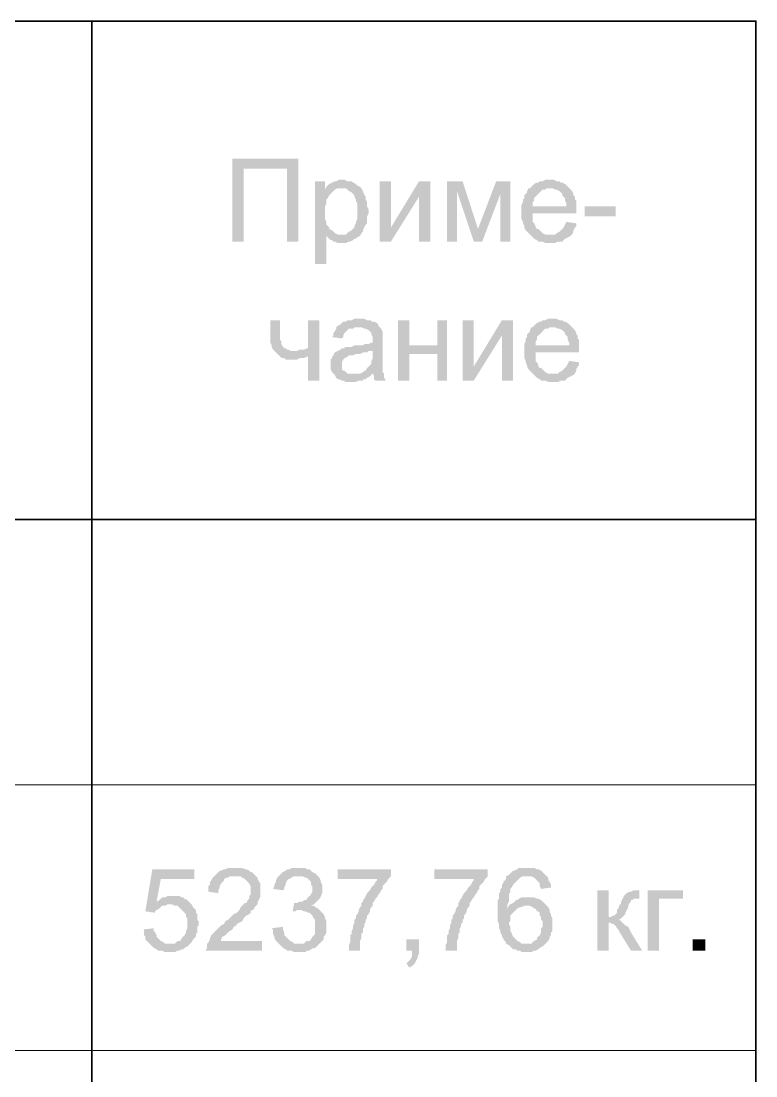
# Model space of a CAD drawing. Header units: millimetres. Extents: x -383313 to -161684, y -117025 to 99224.
# Drawn here: x -355679 to -353463, y -28959 to -25779 of the extents above; entities that cross this region are included whole.
import ezdxf

# ---------------------------------------------------------------- set-up
doc = ezdxf.new("R2010")
doc.units = ezdxf.units.MM
doc.header["$MEASUREMENT"] = 0
doc.layers.add('PDF_Geometry', color=7, linetype='Continuous')
doc.layers.add('PDF_Solid Fills', color=7, linetype='Continuous')

# ---------------------------------------------------------------- blocks, each defined once
blk = doc.blocks.new('A$Cf5759c35')
at = {"layer": 'PDF_Solid Fills'}
for points in [[(3619.3, -7929), (3420.4, -7929), (3420.4, -8178.8), (3454.2, -8178.8), (3454.2, -7958.7), (3585.5, -7958.7)], [(3699.8, -7996.8), (3670.1, -7996.8), (3670.1, -8246.5), (3704, -8246.5), (3704, -8161.9), (3746.3, -8157.6), (3742.1, -8157.6), (3737.9, -8157.6), (3729.4, -8153.4), (3725.2, -8149.2), (3720.9, -8144.9), (3712.5, -8140.7), (3712.5, -8136.5), (3708.2, -8132.2), (3704, -8128), (3704, -8119.5), (3699.8, -8111.1), (3699.8, -8106.8), (3699.8, -8098.4), (3699.8, -8089.9), (3699.8, -8085.7), (3699.8, -8077.2), (3699.8, -8073), (3704, -8064.5), (3704, -8056), (3704, -8051.8), (3708.2, -8047.6), (3712.5, -8039.1), (3716.7, -8034.9), (3720.9, -8030.6), (3725.2, -8026.4), (3729.4, -8022.2), (3699.8, -8022.2)], [(3750.6, -7992.5), (3750.6, -7992.5), (3742.1, -7992.5), (3733.6, -7996.8), (3729.4, -7996.8), (3720.9, -8001), (3720.9, -8001), (3712.5, -8005.2), (3708.2, -8009.5), (3704, -8013.7), (3750.6, -8017.9), (3754.8, -8017.9), (3763.3, -8017.9), (3767.5, -8022.2), (3771.7, -8026.4), (3780.2, -8030.6), (3784.4, -8034.9), (3788.7, -8039.1), (3788.7, -8043.3), (3792.9, -8051.8), (3792.9, -8056), (3797.1, -8064.5), (3797.1, -8068.7), (3797.1, -8077.2), (3797.1, -8085.7), (3797.1, -8089.9), (3797.1, -8098.4), (3797.1, -8106.8), (3797.1, -8111.1), (3792.9, -8119.5), (3792.9, -8123.8), (3788.7, -8132.2), (3788.7, -8136.5), (3784.4, -8140.7), (3780.2, -8144.9), (3771.7, -8149.2), (3767.5, -8153.4), (3763.3, -8157.6), (3754.8, -8157.6), (3746.3, -8157.6), (3704, -8161.9), (3704, -8161.9), (3712.5, -8170.3), (3716.7, -8174.6), (3720.9, -8174.6), (3725.2, -8178.8), (3729.4, -8178.8), (3737.9, -8183), (3742.1, -8183), (3750.6, -8183), (3750.6, -8183), (3759, -8183), (3763.3, -8183), (3771.7, -8178.8), (3776, -8178.8), (3784.4, -8174.6), (3788.7, -8170.3), (3792.9, -8170.3), (3797.1, -8166.1), (3805.6, -8161.9), (3809.8, -8153.4), (3814.1, -8149.2), (3814.1, -8144.9), (3818.3, -8136.5), (3818.3, -8136.5), (3822.5, -8128), (3826.8, -8123.8), (3826.8, -8115.3), (3826.8, -8106.8), (3826.8, -8102.6), (3831, -8094.1), (3831, -8085.7), (3831, -8085.7), (3831, -8081.4), (3826.8, -8073), (3826.8, -8064.5), (3826.8, -8060.3), (3822.5, -8051.8), (3822.5, -8043.3), (3818.3, -8039.1), (3818.3, -8034.9), (3814.1, -8030.6), (3814.1, -8026.4), (3809.8, -8017.9), (3805.6, -8013.7), (3797.1, -8009.5), (3792.9, -8005.2), (3792.9, -8005.2), (3784.4, -8001), (3780.2, -7996.8), (3771.7, -7996.8), (3767.5, -7996.8), (3759, -7992.5)], [(4017.3, -7996.8), (3983.4, -7996.8), (3898.7, -8136.5), (3864.9, -8178.8), (3898.7, -8178.8), (3983.4, -8043.3)], [(4114.6, -7996.8), (4068.1, -7996.8), (4068.1, -8178.8), (4097.7, -8178.8), (4097.7, -8026.4)], [(4258.6, -7996.8), (4216.2, -7996.8), (4161.2, -8140.7), (4148.5, -8178.8), (4173.9, -8178.8), (4228.9, -8034.9)], [(4377.1, -7992.5), (4377.1, -7992.5), (4364.4, -7992.5), (4355.9, -7996.8), (4347.5, -7996.8), (4343.2, -8001), (4339, -8001), (4330.5, -8005.2), (4326.3, -8009.5), (4322.1, -8013.7), (4317.8, -8017.9), (4377.1, -8017.9), (4381.3, -8017.9), (4385.6, -8017.9), (4394, -8022.2), (4398.3, -8022.2), (4406.7, -8026.4), (4411, -8030.6), (4415.2, -8034.9), (4415.2, -8039.1), (4419.4, -8043.3), (4423.7, -8047.6), (4423.7, -8056), (4427.9, -8064.5), (4427.9, -8073), (4326.3, -8073), (4457.5, -8073), (4457.5, -8064.5), (4457.5, -8056), (4453.3, -8051.8), (4453.3, -8043.3), (4449.1, -8039.1), (4449.1, -8034.9), (4444.8, -8026.4), (4440.6, -8022.2), (4436.4, -8017.9), (4432.1, -8013.7), (4427.9, -8009.5), (4423.7, -8005.2), (4415.2, -8001), (4411, -8001), (4406.7, -7996.8), (4398.3, -7996.8), (4389.8, -7992.5), (4385.6, -7992.5)], [(3704, -8013.7), (3699.8, -8022.2), (3729.4, -8022.2), (3737.9, -8017.9), (3742.1, -8017.9), (3750.6, -8017.9)], [(4317.8, -8017.9), (4313.6, -8017.9), (4309.4, -8026.4), (4309.4, -8030.6), (4305.1, -8034.9), (4300.9, -8039.1), (4300.9, -8047.6), (4296.7, -8051.8), (4296.7, -8060.3), (4292.4, -8068.7), (4292.4, -8073), (4292.4, -8081.4), (4292.4, -8089.9), (4292.4, -8098.4), (4292.4, -8102.6), (4292.4, -8111.1), (4296.7, -8119.5), (4296.7, -8123.8), (4300.9, -8132.2), (4300.9, -8136.5), (4305.1, -8144.9), (4309.4, -8149.2), (4313.6, -8153.4), (4317.8, -8157.6), (4377.1, -8157.6), (4377.1, -8157.6), (4368.6, -8157.6), (4364.4, -8157.6), (4355.9, -8153.4), (4351.7, -8149.2), (4347.5, -8144.9), (4343.2, -8140.7), (4339, -8140.7), (4334.8, -8136.5), (4334.8, -8132.2), (4330.5, -8123.8), (4326.3, -8119.5), (4326.3, -8111.1), (4326.3, -8102.6), (4326.3, -8094.1), (4457.5, -8094.1), (4457.5, -8094.1), (4457.5, -8089.9), (4457.5, -8081.4), (4457.5, -8073), (4326.3, -8073), (4326.3, -8068.7), (4326.3, -8060.3), (4330.5, -8056), (4330.5, -8047.6), (4334.8, -8043.3), (4339, -8039.1), (4343.2, -8034.9), (4347.5, -8030.6), (4351.7, -8026.4), (4355.9, -8022.2), (4364.4, -8022.2), (4368.6, -8017.9), (4377.1, -8017.9)], [(4427.9, -8119.5), (4427.9, -8119.5), (4423.7, -8128), (4419.4, -8136.5), (4415.2, -8140.7), (4411, -8144.9), (4406.7, -8149.2), (4406.7, -8149.2), (4398.3, -8153.4), (4394, -8157.6), (4385.6, -8157.6), (4377.1, -8157.6), (4317.8, -8157.6), (4317.8, -8157.6), (4322.1, -8161.9), (4326.3, -8166.1), (4330.5, -8170.3), (4339, -8174.6), (4343.2, -8178.8), (4351.7, -8178.8), (4355.9, -8178.8), (4364.4, -8183), (4372.9, -8183), (4377.1, -8183), (4377.1, -8183), (4385.6, -8183), (4394, -8183), (4402.5, -8178.8), (4406.7, -8178.8), (4415.2, -8178.8), (4419.4, -8174.6), (4423.7, -8170.3), (4432.1, -8166.1), (4432.1, -8166.1), (4440.6, -8161.9), (4444.8, -8157.6), (4449.1, -8149.2), (4449.1, -8144.9), (4453.3, -8136.5), (4457.5, -8132.2), (4457.5, -8123.8)], [(3564.3, -8415.9), (3534.7, -8415.9), (3534.7, -8483.6), (3538.9, -8492.1), (3538.9, -8496.3), (3543.1, -8504.8), (3547.4, -8509), (3606.6, -8509), (3598.2, -8509), (3589.7, -8504.8), (3585.5, -8504.8), (3581.2, -8500.5), (3577, -8500.5), (3572.8, -8496.3), (3568.5, -8487.8), (3568.5, -8483.6), (3568.5, -8479.4), (3564.3, -8475.1), (3564.3, -8466.7), (3564.3, -8458.2), (3564.3, -8449.7)], [(3682.8, -8415.9), (3649, -8415.9), (3649, -8500.5), (3644.7, -8500.5), (3636.3, -8504.8), (3627.8, -8504.8), (3623.6, -8504.8), (3615.1, -8509), (3610.9, -8509), (3606.6, -8509), (3547.4, -8509), (3551.6, -8513.2), (3555.8, -8517.5), (3560.1, -8521.7), (3649, -8525.9), (3649, -8597.9), (3682.8, -8597.9)], [(3805.6, -8411.6), (3805.6, -8411.6), (3788.7, -8411.6), (3780.2, -8415.9), (3776, -8415.9), (3767.5, -8415.9), (3763.3, -8420.1), (3754.8, -8420.1), (3750.6, -8424.3), (3746.3, -8428.6), (3737.9, -8432.8), (3733.6, -8437), (3797.1, -8437), (3801.4, -8437), (3809.8, -8437), (3818.3, -8441.3), (3822.5, -8441.3), (3831, -8445.5), (3835.2, -8449.7), (3835.2, -8449.7), (3839.5, -8454), (3839.5, -8458.2), (3843.7, -8466.7), (3843.7, -8475.1), (3843.7, -8475.1), (3843.7, -8483.6), (3839.5, -8483.6), (3831, -8487.8), (3826.8, -8487.8), (3818.3, -8487.8), (3814.1, -8492.1), (3805.6, -8492.1), (3797.1, -8492.1), (3788.7, -8492.1), (3780.2, -8496.3), (3771.7, -8496.3), (3767.5, -8496.3), (3759, -8496.3), (3759, -8500.5), (3750.6, -8500.5), (3746.3, -8504.8), (3843.7, -8509), (3843.7, -8517.5), (3843.7, -8521.7), (3843.7, -8530.2), (3839.5, -8538.6), (3839.5, -8542.9), (3839.5, -8547.1), (3835.2, -8551.3), (3831, -8555.6), (3826.8, -8559.8), (3822.5, -8568.3), (3818.3, -8568.3), (3814.1, -8572.5), (3805.6, -8576.7), (3843.7, -8576.7), (3843.7, -8576.7), (3847.9, -8585.2), (3847.9, -8593.7), (3852.2, -8597.9), (3881.8, -8597.9), (3881.8, -8593.7), (3877.6, -8589.4), (3877.6, -8581), (3877.6, -8576.7), (3873.3, -8572.5), (3873.3, -8568.3), (3873.3, -8564), (3873.3, -8559.8), (3873.3, -8551.3), (3873.3, -8542.9), (3873.3, -8534.4), (3873.3, -8521.7), (3873.3, -8479.4), (3873.3, -8479.4), (3873.3, -8470.9), (3873.3, -8462.4), (3873.3, -8458.2), (3873.3, -8454), (3873.3, -8449.7), (3869.1, -8441.3), (3864.9, -8437), (3860.6, -8432.8), (3860.6, -8428.6), (3856.4, -8424.3), (3847.9, -8420.1), (3839.5, -8420.1), (3839.5, -8415.9), (3831, -8415.9), (3826.8, -8415.9), (3818.3, -8411.6), (3809.8, -8411.6)], [(3953.8, -8415.9), (3919.9, -8415.9), (3919.9, -8597.9), (3953.8, -8597.9), (3953.8, -8517.5), (4038.4, -8517.5), (3953.8, -8492.1)], [(4068.1, -8415.9), (4038.4, -8415.9), (4038.4, -8492.1), (3953.8, -8492.1), (4038.4, -8517.5), (4038.4, -8597.9), (4068.1, -8597.9)], [(4267, -8415.9), (4233.2, -8415.9), (4148.5, -8555.6), (4114.6, -8597.9), (4148.5, -8597.9), (4233.2, -8462.4)], [(4385.6, -8411.6), (4385.6, -8411.6), (4372.9, -8411.6), (4364.4, -8415.9), (4355.9, -8415.9), (4351.7, -8420.1), (4347.5, -8420.1), (4339, -8424.3), (4334.8, -8428.6), (4330.5, -8432.8), (4326.3, -8437), (4385.6, -8437), (4389.8, -8437), (4394, -8437), (4402.5, -8441.3), (4406.7, -8441.3), (4415.2, -8445.5), (4419.4, -8449.7), (4423.7, -8454), (4423.7, -8458.2), (4427.9, -8462.4), (4432.1, -8466.7), (4432.1, -8475.1), (4436.4, -8483.6), (4436.4, -8492.1), (4334.8, -8492.1), (4466, -8492.1), (4466, -8483.6), (4466, -8475.1), (4461.8, -8470.9), (4461.8, -8462.4), (4457.5, -8458.2), (4457.5, -8454), (4453.3, -8445.5), (4449.1, -8441.3), (4444.8, -8437), (4440.6, -8432.8), (4436.4, -8428.6), (4432.1, -8424.3), (4423.7, -8420.1), (4419.4, -8420.1), (4415.2, -8415.9), (4406.7, -8415.9), (4398.3, -8411.6), (4394, -8411.6)], [(3733.6, -8437), (3733.6, -8441.3), (3729.4, -8449.7), (3725.2, -8454), (3725.2, -8462.4), (3720.9, -8466.7), (3750.6, -8470.9), (3754.8, -8466.7), (3754.8, -8462.4), (3759, -8454), (3763.3, -8449.7), (3767.5, -8445.5), (3771.7, -8441.3), (3776, -8441.3), (3784.4, -8441.3), (3788.7, -8437), (3797.1, -8437)], [(4326.3, -8437), (4322.1, -8437), (4317.8, -8445.5), (4317.8, -8449.7), (4313.6, -8454), (4309.4, -8458.2), (4309.4, -8466.7), (4305.1, -8470.9), (4305.1, -8479.4), (4300.9, -8487.8), (4300.9, -8492.1), (4300.9, -8500.5), (4300.9, -8509), (4300.9, -8517.5), (4300.9, -8521.7), (4300.9, -8530.2), (4305.1, -8538.6), (4305.1, -8542.9), (4309.4, -8551.3), (4309.4, -8555.6), (4313.6, -8564), (4317.8, -8568.3), (4322.1, -8572.5), (4326.3, -8576.7), (4385.6, -8576.7), (4385.6, -8576.7), (4377.1, -8576.7), (4372.9, -8576.7), (4364.4, -8572.5), (4360.2, -8568.3), (4355.9, -8564), (4351.7, -8559.8), (4347.5, -8559.8), (4343.2, -8555.6), (4343.2, -8551.3), (4339, -8542.9), (4334.8, -8538.6), (4334.8, -8530.2), (4334.8, -8521.7), (4334.8, -8513.2), (4466, -8513.2), (4466, -8513.2), (4466, -8509), (4466, -8500.5), (4466, -8492.1), (4334.8, -8492.1), (4334.8, -8487.8), (4334.8, -8479.4), (4339, -8475.1), (4339, -8466.7), (4343.2, -8462.4), (4347.5, -8458.2), (4351.7, -8454), (4355.9, -8449.7), (4360.2, -8445.5), (4364.4, -8441.3), (4372.9, -8441.3), (4377.1, -8437), (4385.6, -8437)], [(3560.1, -8521.7), (3564.3, -8525.9), (3568.5, -8530.2), (3577, -8530.2), (3581.2, -8534.4), (3589.7, -8534.4), (3598.2, -8534.4), (3602.4, -8534.4), (3606.6, -8534.4), (3615.1, -8534.4), (3623.6, -8530.2), (3627.8, -8530.2), (3636.3, -8530.2), (3644.7, -8525.9), (3649, -8525.9)], [(3746.3, -8504.8), (3737.9, -8509), (3737.9, -8509), (3729.4, -8513.2), (3725.2, -8521.7), (3720.9, -8525.9), (3720.9, -8530.2), (3716.7, -8534.4), (3716.7, -8542.9), (3716.7, -8551.3), (3716.7, -8551.3), (3716.7, -8559.8), (3716.7, -8564), (3720.9, -8572.5), (3725.2, -8576.7), (3729.4, -8581), (3733.6, -8589.4), (3733.6, -8589.4), (3737.9, -8593.7), (3742.1, -8593.7), (3750.6, -8597.9), (3754.8, -8597.9), (3763.3, -8602.1), (3771.7, -8602.1), (3780.2, -8602.1), (3784.4, -8602.1), (3792.9, -8602.1), (3801.4, -8597.9), (3805.6, -8597.9), (3814.1, -8597.9), (3814.1, -8593.7), (3822.5, -8593.7), (3826.8, -8589.4), (3835.2, -8585.2), (3839.5, -8581), (3784.4, -8576.7), (3784.4, -8576.7), (3776, -8576.7), (3767.5, -8576.7), (3763.3, -8572.5), (3759, -8568.3), (3754.8, -8568.3), (3750.6, -8564), (3750.6, -8555.6), (3750.6, -8551.3), (3750.6, -8547.1), (3750.6, -8542.9), (3754.8, -8534.4), (3754.8, -8534.4), (3759, -8530.2), (3767.5, -8525.9), (3771.7, -8521.7), (3776, -8521.7), (3784.4, -8521.7), (3792.9, -8517.5), (3797.1, -8517.5), (3805.6, -8517.5), (3814.1, -8513.2), (3818.3, -8513.2), (3826.8, -8513.2), (3831, -8509), (3839.5, -8509), (3843.7, -8509)], [(4436.4, -8538.6), (4436.4, -8538.6), (4432.1, -8547.1), (4427.9, -8555.6), (4423.7, -8559.8), (4419.4, -8564), (4415.2, -8568.3), (4415.2, -8568.3), (4406.7, -8572.5), (4402.5, -8576.7), (4394, -8576.7), (4385.6, -8576.7), (4326.3, -8576.7), (4326.3, -8576.7), (4330.5, -8581), (4334.8, -8585.2), (4339, -8589.4), (4347.5, -8593.7), (4351.7, -8597.9), (4360.2, -8597.9), (4364.4, -8597.9), (4372.9, -8602.1), (4381.3, -8602.1), (4385.6, -8602.1), (4385.6, -8602.1), (4394, -8602.1), (4402.5, -8602.1), (4411, -8597.9), (4415.2, -8597.9), (4423.7, -8597.9), (4427.9, -8593.7), (4432.1, -8589.4), (4440.6, -8585.2), (4440.6, -8585.2), (4449.1, -8581), (4453.3, -8576.7), (4457.5, -8568.3), (4457.5, -8564), (4461.8, -8555.6), (4466, -8551.3), (4466, -8542.9)], [(3306.1, -10071.1), (3179.1, -10071.1), (3157.9, -10198.1), (3187.5, -10202.3), (3187.5, -10198.1), (3191.8, -10193.9), (3200.2, -10189.6), (3204.5, -10185.4), (3204.5, -10185.4), (3208.7, -10181.2), (3217.2, -10181.2), (3225.6, -10176.9), (3229.9, -10176.9), (3293.4, -10172.7), (3293.4, -10172.7), (3289.1, -10168.5), (3191.8, -10168.5), (3204.5, -10100.7), (3306.1, -10100.7)], [(3428.8, -10066.9), (3407.7, -10066.9), (3399.2, -10071.1), (3395, -10071.1), (3386.5, -10075.3), (3382.3, -10075.3), (3378, -10079.6), (3373.8, -10083.8), (3369.6, -10088), (3365.3, -10092.3), (3361.1, -10096.5), (3356.9, -10105), (3352.6, -10109.2), (3352.6, -10117.7), (3348.4, -10121.9), (3348.4, -10130.4), (3348.4, -10138.8), (3378, -10143.1), (3378, -10134.6), (3382.3, -10126.1), (3382.3, -10121.9), (3386.5, -10113.4), (3390.7, -10109.2), (3395, -10105), (3395, -10100.7), (3403.4, -10096.5), (3407.7, -10096.5), (3411.9, -10092.3), (3420.4, -10092.3), (3428.8, -10092.3), (3492.3, -10092.3), (3483.9, -10083.8), (3483.9, -10083.8), (3479.6, -10079.6), (3475.4, -10079.6), (3471.2, -10075.3), (3462.7, -10071.1), (3458.5, -10071.1), (3450, -10066.9), (3445.8, -10066.9), (3437.3, -10066.9)], [(3619.3, -10066.9), (3598.2, -10066.9), (3593.9, -10071.1), (3585.5, -10071.1), (3581.2, -10075.3), (3572.8, -10079.6), (3568.5, -10083.8), (3568.5, -10083.8), (3564.3, -10088), (3619.3, -10092.3), (3623.6, -10092.3), (3632, -10092.3), (3640.5, -10096.5), (3644.7, -10096.5), (3649, -10100.7), (3653.2, -10105), (3657.4, -10109.2), (3657.4, -10117.7), (3661.7, -10121.9), (3661.7, -10130.4), (3661.7, -10134.6), (3661.7, -10138.8), (3657.4, -10147.3), (3653.2, -10151.5), (3649, -10155.8), (3644.7, -10160), (3644.7, -10164.2), (3636.3, -10164.2), (3632, -10168.5), (3623.6, -10168.5), (3615.1, -10172.7), (3610.9, -10172.7), (3670.1, -10172.7), (3674.4, -10168.5), (3678.6, -10164.2), (3682.8, -10160), (3687.1, -10155.8), (3687.1, -10151.5), (3691.3, -10143.1), (3691.3, -10138.8), (3691.3, -10130.4), (3691.3, -10126.1), (3691.3, -10117.7), (3687.1, -10109.2), (3687.1, -10105), (3682.8, -10096.5), (3682.8, -10096.5), (3678.6, -10092.3), (3674.4, -10088), (3670.1, -10083.8), (3661.7, -10079.6), (3657.4, -10075.3), (3653.2, -10071.1), (3644.7, -10071.1), (3640.5, -10066.9), (3632, -10066.9), (3627.8, -10066.9)], [(3898.7, -10071.1), (3737.9, -10071.1), (3737.9, -10100.7), (3860.6, -10100.7), (3856.4, -10100.7), (3856.4, -10105), (3852.2, -10109.2), (3847.9, -10117.7), (3843.7, -10121.9), (3839.5, -10126.1), (3835.2, -10134.6), (3831, -10138.8), (3826.8, -10143.1), (3822.5, -10151.5), (3818.3, -10160), (3814.1, -10164.2), (3814.1, -10168.5), (3809.8, -10172.7), (3809.8, -10181.2), (3805.6, -10185.4), (3801.4, -10193.9), (3801.4, -10198.1), (3797.1, -10206.6), (3792.9, -10210.8), (3792.9, -10219.3), (3788.7, -10223.5), (3788.7, -10232), (3784.4, -10240.4), (3784.4, -10244.7), (3784.4, -10248.9), (3780.2, -10257.4), (3780.2, -10265.8), (3776, -10270.1), (3776, -10278.5), (3776, -10287), (3776, -10291.2), (3771.7, -10299.7), (3771.7, -10303.9), (3771.7, -10312.4), (3771.7, -10316.6), (3805.6, -10316.6), (3805.6, -10316.6), (3805.6, -10308.2), (3805.6, -10299.7), (3805.6, -10295.5), (3805.6, -10287), (3809.8, -10278.5), (3809.8, -10274.3), (3809.8, -10265.8), (3814.1, -10261.6), (3814.1, -10253.1), (3814.1, -10248.9), (3818.3, -10244.7), (3818.3, -10236.2), (3822.5, -10232), (3822.5, -10223.5), (3826.8, -10219.3), (3826.8, -10210.8), (3831, -10206.6), (3835.2, -10198.1), (3835.2, -10193.9), (3839.5, -10185.4), (3843.7, -10181.2), (3843.7, -10172.7), (3847.9, -10168.5), (3852.2, -10160), (3856.4, -10155.8), (3860.6, -10147.3), (3864.9, -10143.1), (3869.1, -10134.6), (3873.3, -10130.4), (3873.3, -10121.9), (3877.6, -10117.7), (3881.8, -10113.4), (3886, -10109.2), (3890.3, -10100.7), (3894.5, -10096.5), (3898.7, -10092.3)], [(4190.8, -10071.1), (4030, -10071.1), (4030, -10100.7), (4152.7, -10100.7), (4148.5, -10100.7), (4148.5, -10105), (4144.3, -10109.2), (4140, -10117.7), (4135.8, -10121.9), (4131.6, -10126.1), (4127.3, -10134.6), (4123.1, -10138.8), (4118.9, -10143.1), (4114.6, -10151.5), (4110.4, -10160), (4106.2, -10164.2), (4106.2, -10168.5), (4101.9, -10172.7), (4101.9, -10181.2), (4097.7, -10185.4), (4093.5, -10193.9), (4093.5, -10198.1), (4089.2, -10206.6), (4085, -10210.8), (4085, -10219.3), (4080.8, -10223.5), (4080.8, -10232), (4076.5, -10240.4), (4076.5, -10244.7), (4076.5, -10248.9), (4072.3, -10257.4), (4072.3, -10265.8), (4068.1, -10270.1), (4068.1, -10278.5), (4068.1, -10287), (4068.1, -10291.2), (4063.8, -10299.7), (4063.8, -10303.9), (4063.8, -10312.4), (4063.8, -10316.6), (4097.7, -10316.6), (4097.7, -10316.6), (4097.7, -10308.2), (4097.7, -10299.7), (4097.7, -10295.5), (4097.7, -10287), (4101.9, -10278.5), (4101.9, -10274.3), (4101.9, -10265.8), (4106.2, -10261.6), (4106.2, -10253.1), (4106.2, -10248.9), (4110.4, -10244.7), (4110.4, -10236.2), (4114.6, -10232), (4114.6, -10223.5), (4118.9, -10219.3), (4118.9, -10210.8), (4123.1, -10206.6), (4127.3, -10198.1), (4127.3, -10193.9), (4131.6, -10185.4), (4135.8, -10181.2), (4135.8, -10172.7), (4140, -10168.5), (4144.3, -10160), (4148.5, -10155.8), (4152.7, -10147.3), (4157, -10143.1), (4161.2, -10134.6), (4165.4, -10130.4), (4165.4, -10121.9), (4169.7, -10117.7), (4173.9, -10113.4), (4178.1, -10109.2), (4182.4, -10100.7), (4186.6, -10096.5), (4190.8, -10092.3)], [(4309.4, -10066.9), (4284, -10066.9), (4279.7, -10071.1), (4271.3, -10075.3), (4267, -10075.3), (4262.8, -10079.6), (4258.6, -10083.8), (4254.3, -10088), (4309.4, -10092.3), (4309.4, -10092.3), (4317.8, -10092.3), (4322.1, -10092.3), (4330.5, -10096.5), (4334.8, -10100.7), (4339, -10105), (4339, -10105), (4343.2, -10109.2), (4347.5, -10113.4), (4347.5, -10121.9), (4351.7, -10130.4), (4381.3, -10126.1), (4381.3, -10121.9), (4381.3, -10117.7), (4377.1, -10109.2), (4372.9, -10105), (4372.9, -10096.5), (4368.6, -10092.3), (4364.4, -10088), (4360.2, -10083.8), (4355.9, -10079.6), (4351.7, -10075.3), (4343.2, -10071.1), (4339, -10071.1), (4330.5, -10066.9), (4326.3, -10066.9), (4317.8, -10066.9)], [(3492.3, -10092.3), (3428.8, -10092.3), (3445.8, -10092.3), (3450, -10096.5), (3458.5, -10100.7), (3462.7, -10105), (3462.7, -10105), (3466.9, -10109.2), (3471.2, -10113.4), (3475.4, -10121.9), (3475.4, -10126.1), (3475.4, -10134.6), (3475.4, -10138.8), (3475.4, -10147.3), (3471.2, -10151.5), (3471.2, -10160), (3466.9, -10164.2), (3462.7, -10172.7), (3458.5, -10172.7), (3454.2, -10176.9), (3450, -10181.2), (3445.8, -10185.4), (3441.5, -10193.9), (3437.3, -10198.1), (3433.1, -10202.3), (3424.6, -10206.6), (3420.4, -10210.8), (3411.9, -10219.3), (3407.7, -10223.5), (3399.2, -10227.7), (3395, -10236.2), (3386.5, -10240.4), (3382.3, -10244.7), (3378, -10248.9), (3373.8, -10253.1), (3369.6, -10257.4), (3365.3, -10261.6), (3361.1, -10265.8), (3356.9, -10270.1), (3352.6, -10278.5), (3352.6, -10282.8), (3348.4, -10291.2), (3344.2, -10295.5), (3344.2, -10295.5), (3344.2, -10303.9), (3344.2, -10308.2), (3339.9, -10316.6), (3509.3, -10316.6), (3509.3, -10287), (3386.5, -10287), (3386.5, -10287), (3386.5, -10282.8), (3390.7, -10274.3), (3399.2, -10270.1), (3399.2, -10270.1), (3403.4, -10265.8), (3407.7, -10261.6), (3411.9, -10257.4), (3420.4, -10253.1), (3424.6, -10244.7), (3433.1, -10240.4), (3433.1, -10236.2), (3441.5, -10232), (3450, -10227.7), (3454.2, -10219.3), (3458.5, -10215), (3462.7, -10210.8), (3471.2, -10206.6), (3475.4, -10202.3), (3475.4, -10198.1), (3479.6, -10193.9), (3483.9, -10193.9), (3488.1, -10185.4), (3492.3, -10181.2), (3496.6, -10176.9), (3496.6, -10168.5), (3500.8, -10164.2), (3500.8, -10160), (3505, -10155.8), (3505, -10147.3), (3505, -10143.1), (3505, -10134.6), (3505, -10134.6), (3505, -10126.1), (3505, -10121.9), (3505, -10113.4), (3500.8, -10109.2), (3496.6, -10100.7), (3496.6, -10096.5)], [(3564.3, -10088), (3560.1, -10092.3), (3555.8, -10096.5), (3551.6, -10105), (3551.6, -10109.2), (3547.4, -10117.7), (3547.4, -10121.9), (3543.1, -10130.4), (3572.8, -10134.6), (3577, -10130.4), (3577, -10126.1), (3581.2, -10117.7), (3581.2, -10113.4), (3585.5, -10105), (3589.7, -10100.7), (3593.9, -10100.7), (3598.2, -10096.5), (3606.6, -10092.3), (3610.9, -10092.3), (3619.3, -10092.3)], [(4254.3, -10088), (4245.9, -10092.3), (4245.9, -10100.7), (4241.6, -10105), (4237.4, -10109.2), (4237.4, -10113.4), (4233.2, -10117.7), (4233.2, -10126.1), (4228.9, -10130.4), (4228.9, -10138.8), (4224.7, -10143.1), (4224.7, -10151.5), (4224.7, -10160), (4220.5, -10164.2), (4220.5, -10172.7), (4220.5, -10181.2), (4220.5, -10189.6), (4220.5, -10198.1), (4220.5, -10202.3), (4220.5, -10210.8), (4220.5, -10219.3), (4220.5, -10227.7), (4224.7, -10236.2), (4224.7, -10244.7), (4224.7, -10248.9), (4228.9, -10257.4), (4228.9, -10261.6), (4233.2, -10270.1), (4233.2, -10274.3), (4237.4, -10278.5), (4237.4, -10282.8), (4241.6, -10287), (4245.9, -10291.2), (4245.9, -10295.5), (4254.3, -10299.7), (4258.6, -10303.9), (4262.8, -10308.2), (4267, -10312.4), (4275.5, -10312.4), (4279.7, -10316.6), (4288.2, -10316.6), (4292.4, -10320.9), (4300.9, -10320.9), (4309.4, -10320.9), (4309.4, -10320.9), (4313.6, -10320.9), (4322.1, -10320.9), (4330.5, -10316.6), (4334.8, -10316.6), (4343.2, -10312.4), (4347.5, -10308.2), (4347.5, -10308.2), (4355.9, -10303.9), (4360.2, -10299.7), (4364.4, -10295.5), (4305.1, -10295.5), (4300.9, -10295.5), (4292.4, -10295.5), (4288.2, -10291.2), (4279.7, -10287), (4279.7, -10287), (4275.5, -10282.8), (4271.3, -10278.5), (4267, -10274.3), (4262.8, -10265.8), (4262.8, -10261.6), (4258.6, -10257.4), (4258.6, -10248.9), (4258.6, -10244.7), (4254.3, -10236.2), (4254.3, -10232), (4258.6, -10227.7), (4258.6, -10219.3), (4258.6, -10210.8), (4262.8, -10206.6), (4267, -10202.3), (4271.3, -10198.1), (4275.5, -10193.9), (4279.7, -10189.6), (4250.1, -10189.6), (4250.1, -10185.4), (4250.1, -10176.9), (4254.3, -10168.5), (4254.3, -10160), (4254.3, -10151.5), (4254.3, -10147.3), (4258.6, -10138.8), (4258.6, -10134.6), (4258.6, -10130.4), (4262.8, -10126.1), (4267, -10117.7), (4271.3, -10113.4), (4275.5, -10109.2), (4279.7, -10105), (4284, -10100.7), (4288.2, -10096.5), (4296.7, -10092.3), (4300.9, -10092.3), (4309.4, -10092.3)], [(4554.9, -10134.6), (4521, -10134.6), (4521, -10316.6), (4554.9, -10316.6), (4554.9, -10232), (4597.2, -10232), (4593, -10227.7), (4588.8, -10223.5), (4584.5, -10223.5), (4584.5, -10223.5), (4593, -10219.3), (4597.2, -10215), (4554.9, -10215)], [(4648, -10134.6), (4631.1, -10134.6), (4622.6, -10138.8), (4618.4, -10138.8), (4609.9, -10143.1), (4605.7, -10147.3), (4605.7, -10147.3), (4601.5, -10151.5), (4597.2, -10160), (4639.6, -10160), (4648, -10160)], [(4779.3, -10134.6), (4673.4, -10134.6), (4673.4, -10316.6), (4707.3, -10316.6), (4707.3, -10160), (4779.3, -10160)], [(3238.3, -10151.5), (3238.3, -10151.5), (3225.6, -10151.5), (3217.2, -10155.8), (3208.7, -10155.8), (3204.5, -10160), (3200.2, -10164.2), (3191.8, -10168.5), (3289.1, -10168.5), (3284.9, -10164.2), (3276.4, -10160), (3272.2, -10155.8), (3268, -10155.8), (3259.5, -10151.5), (3255.3, -10151.5), (3246.8, -10151.5)], [(3293.4, -10172.7), (3229.9, -10176.9), (3238.3, -10176.9), (3246.8, -10181.2), (3255.3, -10181.2), (3259.5, -10185.4), (3263.7, -10189.6), (3268, -10193.9), (3272.2, -10198.1), (3276.4, -10202.3), (3280.7, -10206.6), (3280.7, -10215), (3284.9, -10219.3), (3284.9, -10227.7), (3284.9, -10236.2), (3284.9, -10236.2), (3284.9, -10240.4), (3284.9, -10248.9), (3280.7, -10257.4), (3280.7, -10261.6), (3276.4, -10270.1), (3272.2, -10274.3), (3268, -10278.5), (3268, -10278.5), (3263.7, -10287), (3255.3, -10287), (3251, -10291.2), (3246.8, -10295.5), (3238.3, -10295.5), (3229.9, -10295.5), (3293.4, -10295.5), (3297.6, -10291.2), (3297.6, -10291.2), (3301.8, -10282.8), (3306.1, -10278.5), (3310.3, -10274.3), (3310.3, -10265.8), (3314.5, -10261.6), (3314.5, -10253.1), (3314.5, -10244.7), (3318.8, -10240.4), (3318.8, -10232), (3318.8, -10227.7), (3314.5, -10223.5), (3314.5, -10215), (3314.5, -10206.6), (3310.3, -10202.3), (3310.3, -10193.9), (3306.1, -10189.6), (3301.8, -10185.4), (3297.6, -10176.9)], [(3606.6, -10172.7), (3602.4, -10198.1), (3602.4, -10198.1), (3610.9, -10198.1), (3615.1, -10193.9), (3623.6, -10193.9), (3682.8, -10193.9), (3678.6, -10189.6), (3670.1, -10185.4), (3665.9, -10181.2), (3657.4, -10181.2), (3665.9, -10176.9), (3670.1, -10172.7), (3610.9, -10172.7)], [(4313.6, -10155.8), (4313.6, -10155.8), (4292.4, -10155.8), (4284, -10160), (4279.7, -10164.2), (4275.5, -10164.2), (4271.3, -10168.5), (4267, -10172.7), (4258.6, -10176.9), (4254.3, -10181.2), (4250.1, -10189.6), (4279.7, -10189.6), (4288.2, -10185.4), (4292.4, -10185.4), (4300.9, -10181.2), (4305.1, -10181.2), (4364.4, -10176.9), (4360.2, -10172.7), (4355.9, -10168.5), (4351.7, -10164.2), (4343.2, -10160), (4339, -10160), (4330.5, -10155.8), (4326.3, -10155.8), (4317.8, -10155.8)], [(4597.2, -10160), (4593, -10168.5), (4593, -10176.9), (4588.8, -10176.9), (4584.5, -10189.6), (4580.3, -10193.9), (4580.3, -10202.3), (4576.1, -10206.6), (4576.1, -10206.6), (4571.8, -10210.8), (4567.6, -10210.8), (4563.4, -10215), (4554.9, -10215), (4597.2, -10215), (4601.5, -10210.8), (4605.7, -10206.6), (4605.7, -10202.3), (4609.9, -10193.9), (4614.2, -10185.4), (4614.2, -10181.2), (4618.4, -10172.7), (4622.6, -10168.5), (4622.6, -10164.2), (4626.9, -10164.2), (4631.1, -10160), (4639.6, -10160)], [(3682.8, -10193.9), (3623.6, -10193.9), (3627.8, -10193.9), (3636.3, -10198.1), (3640.5, -10198.1), (3649, -10202.3), (3653.2, -10202.3), (3657.4, -10206.6), (3661.7, -10210.8), (3665.9, -10219.3), (3670.1, -10223.5), (3670.1, -10227.7), (3670.1, -10236.2), (3670.1, -10244.7), (3670.1, -10244.7), (3670.1, -10248.9), (3670.1, -10257.4), (3670.1, -10265.8), (3665.9, -10270.1), (3661.7, -10274.3), (3657.4, -10282.8), (3653.2, -10287), (3644.7, -10287), (3640.5, -10291.2), (3636.3, -10295.5), (3627.8, -10295.5), (3619.3, -10295.5), (3560.1, -10295.5), (3564.3, -10299.7), (3568.5, -10303.9), (3572.8, -10308.2), (3581.2, -10312.4), (3585.5, -10316.6), (3593.9, -10316.6), (3598.2, -10316.6), (3606.6, -10320.9), (3610.9, -10320.9), (3619.3, -10320.9), (3623.6, -10320.9), (3632, -10320.9), (3640.5, -10320.9), (3644.7, -10316.6), (3653.2, -10316.6), (3657.4, -10312.4), (3665.9, -10308.2), (3670.1, -10308.2), (3674.4, -10303.9), (3678.6, -10299.7), (3682.8, -10295.5), (3687.1, -10291.2), (3691.3, -10287), (3695.5, -10282.8), (3695.5, -10274.3), (3699.8, -10270.1), (3704, -10261.6), (3704, -10257.4), (3704, -10248.9), (3704, -10244.7), (3704, -10240.4), (3704, -10232), (3704, -10227.7), (3699.8, -10219.3), (3699.8, -10215), (3695.5, -10206.6), (3691.3, -10202.3), (3691.3, -10202.3), (3687.1, -10198.1)], [(4364.4, -10176.9), (4305.1, -10181.2), (4317.8, -10181.2), (4326.3, -10185.4), (4330.5, -10189.6), (4334.8, -10189.6), (4339, -10198.1), (4343.2, -10198.1), (4347.5, -10202.3), (4347.5, -10210.8), (4351.7, -10215), (4351.7, -10223.5), (4355.9, -10227.7), (4355.9, -10236.2), (4355.9, -10244.7), (4351.7, -10248.9), (4351.7, -10257.4), (4351.7, -10261.6), (4347.5, -10270.1), (4343.2, -10274.3), (4339, -10278.5), (4339, -10282.8), (4330.5, -10287), (4326.3, -10291.2), (4322.1, -10295.5), (4313.6, -10295.5), (4305.1, -10295.5), (4364.4, -10295.5), (4368.6, -10291.2), (4372.9, -10287), (4377.1, -10278.5), (4377.1, -10274.3), (4381.3, -10270.1), (4381.3, -10261.6), (4385.6, -10257.4), (4385.6, -10248.9), (4385.6, -10244.7), (4385.6, -10236.2), (4385.6, -10232), (4385.6, -10223.5), (4385.6, -10219.3), (4381.3, -10210.8), (4381.3, -10206.6), (4377.1, -10198.1), (4377.1, -10193.9), (4372.9, -10185.4), (4368.6, -10181.2)], [(4597.2, -10232), (4554.9, -10232), (4559.1, -10232), (4567.6, -10236.2), (4571.8, -10236.2), (4571.8, -10240.4), (4576.1, -10240.4), (4580.3, -10248.9), (4584.5, -10253.1), (4588.8, -10261.6), (4622.6, -10316.6), (4656.5, -10316.6), (4622.6, -10261.6), (4622.6, -10261.6), (4618.4, -10253.1), (4614.2, -10244.7), (4605.7, -10240.4), (4601.5, -10236.2)], [(3183.3, -10248.9), (3149.4, -10253.1), (3153.7, -10253.1), (3153.7, -10270.1), (3157.9, -10274.3), (3157.9, -10282.8), (3162.1, -10287), (3166.4, -10291.2), (3170.6, -10295.5), (3174.8, -10299.7), (3179.1, -10303.9), (3183.3, -10308.2), (3191.8, -10312.4), (3196, -10316.6), (3204.5, -10316.6), (3208.7, -10316.6), (3217.2, -10320.9), (3225.6, -10320.9), (3229.9, -10320.9), (3234.1, -10320.9), (3238.3, -10320.9), (3246.8, -10320.9), (3255.3, -10316.6), (3259.5, -10316.6), (3268, -10312.4), (3272.2, -10312.4), (3276.4, -10308.2), (3284.9, -10303.9), (3289.1, -10299.7), (3293.4, -10295.5), (3229.9, -10295.5), (3229.9, -10295.5), (3225.6, -10295.5), (3217.2, -10295.5), (3212.9, -10291.2), (3204.5, -10287), (3200.2, -10282.8), (3196, -10278.5), (3191.8, -10274.3), (3191.8, -10270.1), (3187.5, -10261.6), (3183.3, -10257.4)], [(3572.8, -10244.7), (3538.9, -10248.9), (3543.1, -10253.1), (3543.1, -10265.8), (3547.4, -10274.3), (3547.4, -10278.5), (3551.6, -10287), (3555.8, -10291.2), (3560.1, -10295.5), (3619.3, -10295.5), (3615.1, -10295.5), (3606.6, -10295.5), (3602.4, -10291.2), (3593.9, -10287), (3589.7, -10282.8), (3589.7, -10282.8), (3585.5, -10278.5), (3581.2, -10274.3), (3577, -10270.1), (3577, -10261.6), (3572.8, -10253.1)], [(3983.4, -10282.8), (3945.3, -10282.8), (3945.3, -10316.6), (3962.2, -10316.6), (3962.2, -10320.9), (3962.2, -10329.3), (3962.2, -10333.6), (3958, -10342), (3953.8, -10346.3), (3949.5, -10350.5), (3945.3, -10354.7), (3953.8, -10367.4), (3953.8, -10367.4), (3962.2, -10363.2), (3966.5, -10359), (3970.7, -10354.7), (3974.9, -10346.3), (3974.9, -10346.3), (3979.2, -10337.8), (3979.2, -10333.6), (3983.4, -10325.1), (3983.4, -10316.6)]]:
    blk.add_hatch(color=8, dxfattribs=at).paths.add_polyline_path(points)
at = {"layer": 'PDF_Geometry', "color": 8, "lineweight": 35}
blk.add_lwpolyline([(4999.4, -17813.9), (4999.4, -7514.2), (-13500.1, -7514.2), (-13500.1, -17813.9)], close=True, dxfattribs=at)
for points in [[(2997, -7514.2), (2997, -17813.9)], [(-13500.1, -9017), (4999.4, -9017)]]:
    blk.add_lwpolyline(points, dxfattribs=at)
at = {"layer": 'PDF_Geometry', "color": 8, "lineweight": 13}
for points in [[(-13500.1, -9817.1), (4999.4, -9817.1)], [(-13500.1, -10617.2), (4999.4, -10617.2)]]:
    blk.add_lwpolyline(points, dxfattribs=at)
at = {"layer": 'PDF_Solid Fills', "color": 8, "lineweight": 35}
for points in [[(3619.3, -7929), (3585.5, -7958.7), (3619.3, -8178.8), (3585.5, -8178.8)], [(3898.7, -7996.8), (3864.9, -7996.8), (3898.7, -8136.5), (3864.9, -8178.8)], [(4017.3, -7996.8), (3983.4, -8043.3), (4017.3, -8178.8), (3983.4, -8178.8)], [(4114.6, -7996.8), (4097.7, -8026.4), (4161.2, -8140.7), (4148.5, -8178.8)], [(4258.6, -7996.8), (4228.9, -8034.9), (4258.6, -8178.8), (4228.9, -8178.8)], [(4482.9, -8102.6), (4482.9, -8073), (4576.1, -8102.6), (4576.1, -8073)], [(4148.5, -8415.9), (4114.6, -8415.9), (4148.5, -8555.6), (4114.6, -8597.9)], [(4267, -8415.9), (4233.2, -8462.4), (4267, -8597.9), (4233.2, -8597.9)], [(3805.6, -8576.7), (3784.4, -8576.7), (3843.7, -8576.7), (3839.5, -8581)]]:
    blk.add_solid(points, dxfattribs=at)
at = {"layer": 'PDF_Solid Fills', "color": 8, "lineweight": 13}
blk.add_solid([(4808.9, -10316.6), (4808.9, -10282.8), (4847, -10316.6), (4847, -10282.8)], dxfattribs=at)

msp = doc.modelspace()

# ---------------------------------------------------------------- block references
at = {"ltscale": 100}
msp.add_blockref('A$Cf5759c35', (-358461.97282, -18264.93104), dxfattribs=at)

doc.saveas('drawing.dxf')
